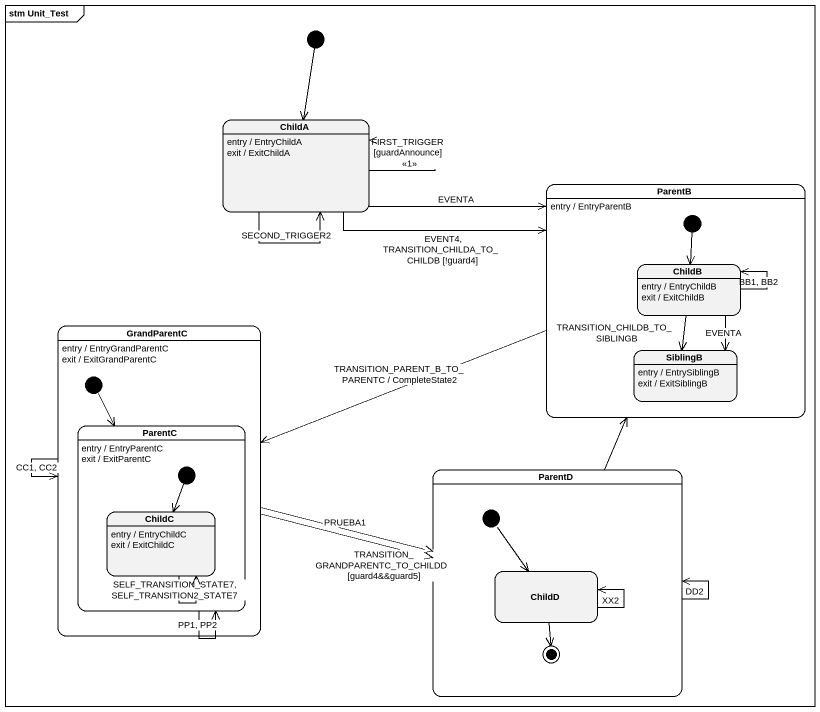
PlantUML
@startuml
mainframe stm Unit_Test
hide empty description
state ChildA
ChildA : entry / EntryChildA
ChildA : exit / ExitChildA
state ParentB {
  state ChildB
  ChildB : entry / EntryChildB
  ChildB : exit / ExitChildB
  state SiblingB
  SiblingB : entry / EntrySiblingB
  SiblingB : exit / ExitSiblingB
  [*] --> ChildB
}
ParentB : entry / EntryParentB
state GrandParentC {
  state ParentC {
    state ChildC
    ChildC : entry / EntryChildC
    ChildC : exit / ExitChildC
    [*] --> ChildC
  }
  ParentC : entry / EntryParentC
  ParentC : exit / ExitParentC
  [*] --> ParentC
}
GrandParentC : entry / EntryGrandParentC
GrandParentC : exit / ExitGrandParentC
state ParentD {
  state ChildD
  [*] --> ChildD
  ChildD --> [*]
}
[*] --> ChildA
ChildA --> ChildA : SECOND_TRIGGER2
ChildA --> ChildA : FIRST_TRIGGER [guardAnnounce]\n<<1>>
ChildA -right-> ParentB : EVENT4, TRANSITION_CHILDA_TO_CHILDB [!guard4]
ChildA -right-> ParentB : EVENTA
ParentB -left-> GrandParentC : TRANSITION_PARENT_B_TO_PARENTC / CompleteState2
ChildB --> ChildB : BB1, BB2
ChildB --> SiblingB : EVENTA
ChildB --> SiblingB : TRANSITION_CHILDB_TO_SIBLINGB
GrandParentC --> GrandParentC : CC1, CC2
GrandParentC -right-> ParentD : TRANSITION_GRANDPARENTC_TO_CHILDD [guard4&&guard5]
GrandParentC -right-> ParentD : PRUEBA1
ParentC --> ParentC : PP1, PP2
ParentD -up-> ParentB
ParentD --> ParentD : DD2
ChildC --> ChildC : SELF_TRANSITION_STATE7, SELF_TRANSITION2_STATE7
ChildD --> ChildD : XX2
@enduml
